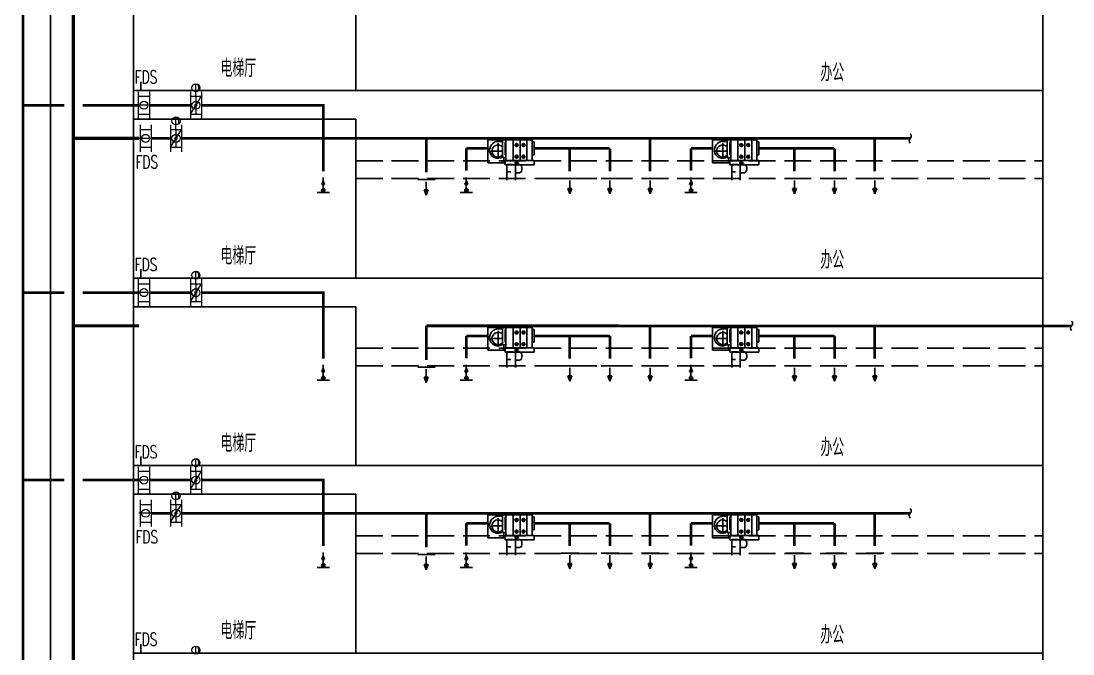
# Model space of a CAD drawing. Extents: x -778003 to -147913, y -2164908 to -814216.
# Drawn here: x -468111 to -444543, y -1140298 to -1126117 of the extents above; entities that cross this region are included whole.
import ezdxf

# ---------------------------------------------------------------- set-up
doc = ezdxf.new("R2010")
doc.units = 0
doc.header["$LTSCALE"] = 1000
doc.header["$MEASUREMENT"] = 0
doc.linetypes.add('虚线B', pattern=[0.8, 0.6, -0.2])
doc.layers.get('0').update_dxf_attribs({"linetype": 'CONTINUOUS'})
for name, color, linetype in [('AC-DIM', 3, 'CONTINUOUS'), ('ACS_COM', 7, 'CONTINUOUS'), ('ACS_风机标注', 2, 'CONTINUOUS'), ('EQUIP', 2, 'CONTINUOUS')]:
    doc.layers.add(name, color=color, linetype=linetype)
doc.layers.add('ACS_FG_FL', color=7, linetype='CONTINUOUS', lineweight=15)
doc.layers.add('ACS_FG_FM', color=7, linetype='CONTINUOUS', lineweight=15)
doc.styles.add('JD', font='ROMANS2.shx', dxfattribs={"width": 0.7, "bigfont": 'HZDF2.shx'})

msp = doc.modelspace()

# ---------------------------------------------------------------- linework, layer by layer
for p, q in [((-467448.6, -1157376.2), (-467448.6, -1115075.7)), ((-465590.9, -1157376.2), (-465590.9, -1115075.7))]:
    msp.add_line(p, q)
at = {"linetype": 'Continuous'}
for p, q in [((-458831.1, -1129670.2), (-459223.9, -1129670.2)), ((-459031.9, -1129716.1), (-459031.9, -1130016.2)), ((-455617.1, -1129641.9), (-456009.8, -1129641.9)), ((-455772.9, -1129867.7), (-455863, -1129867.7)), ((-455817.9, -1129987.8), (-455863, -1129867.7)), ((-455817.9, -1129687.7), (-455817.9, -1129987.8)), ((-455817.9, -1129987.8), (-455772.9, -1129867.7)), ((-455817.9, -1129987.8), (-455772.9, -1129867.7)), ((-454717.1, -1129641.9), (-455109.8, -1129641.9)), ((-454917.9, -1129987.8), (-454963, -1129867.7)), ((-454872.9, -1129867.7), (-454963, -1129867.7)), ((-454917.9, -1129687.7), (-454917.9, -1129987.8)), ((-454917.9, -1129987.8), (-454872.9, -1129867.7)), ((-454917.9, -1129987.8), (-454872.9, -1129867.7)), ((-453817.1, -1129641.9), (-454209.8, -1129641.9)), ((-454017.9, -1129987.8), (-454063, -1129867.7)), ((-453972.9, -1129867.7), (-454063, -1129867.7)), ((-454017.9, -1129687.7), (-454017.9, -1129987.8)), ((-454017.9, -1129987.8), (-453972.9, -1129867.7)), ((-454017.9, -1129987.8), (-453972.9, -1129867.7)), ((-450582.6, -1129641.9), (-450975.3, -1129641.9)), ((-450738.4, -1129867.7), (-450828.5, -1129867.7)), ((-450783.4, -1129987.8), (-450828.5, -1129867.7)), ((-450783.4, -1129687.7), (-450783.4, -1129987.8)), ((-450783.4, -1129987.8), (-450738.4, -1129867.7)), ((-450783.4, -1129987.8), (-450738.4, -1129867.7)), ((-449682.6, -1129641.9), (-450075.3, -1129641.9)), ((-449883.4, -1129987.8), (-449928.5, -1129867.7)), ((-449838.4, -1129867.7), (-449928.5, -1129867.7)), ((-449883.4, -1129687.7), (-449883.4, -1129987.8)), ((-449883.4, -1129987.8), (-449838.4, -1129867.7)), ((-449883.4, -1129987.8), (-449838.4, -1129867.7)), ((-448782.6, -1129641.9), (-449175.3, -1129641.9)), ((-448983.4, -1129987.8), (-449028.5, -1129867.7)), ((-448938.4, -1129867.7), (-449028.5, -1129867.7)), ((-448983.4, -1129687.7), (-448983.4, -1129987.8)), ((-448983.4, -1129987.8), (-448938.4, -1129867.7)), ((-448983.4, -1129987.8), (-448938.4, -1129867.7)), ((-458986.9, -1129896.1), (-459077, -1129896.1)), ((-459031.9, -1130016.2), (-459077, -1129896.1)), ((-459031.9, -1130016.2), (-458986.9, -1129896.1)), ((-459031.9, -1130016.2), (-458986.9, -1129896.1)), ((-458831.1, -1133870.3), (-459223.9, -1133870.3)), ((-455617.1, -1133841.9), (-456009.8, -1133841.9)), ((-454717.1, -1133841.9), (-455109.8, -1133841.9)), ((-453817.1, -1133841.9), (-454209.8, -1133841.9)), ((-450582.6, -1133841.9), (-450975.3, -1133841.9)), ((-449682.6, -1133841.9), (-450075.3, -1133841.9)), ((-448782.6, -1133841.9), (-449175.3, -1133841.9)), ((-458986.9, -1134096.2), (-459077, -1134096.2)), ((-459031.9, -1134216.2), (-459077, -1134096.2)), ((-459031.9, -1133916.1), (-459031.9, -1134216.2)), ((-459031.9, -1134216.2), (-458986.9, -1134096.2)), ((-459031.9, -1134216.2), (-458986.9, -1134096.2)), ((-455772.9, -1134067.8), (-455863, -1134067.8)), ((-455817.9, -1134187.8), (-455863, -1134067.8)), ((-455817.9, -1133887.7), (-455817.9, -1134187.8)), ((-455817.9, -1134187.8), (-455772.9, -1134067.8)), ((-455817.9, -1134187.8), (-455772.9, -1134067.8)), ((-454917.9, -1134187.8), (-454963, -1134067.8)), ((-454872.9, -1134067.8), (-454963, -1134067.8)), ((-454917.9, -1133887.7), (-454917.9, -1134187.8)), ((-454917.9, -1134187.8), (-454872.9, -1134067.8)), ((-454917.9, -1134187.8), (-454872.9, -1134067.8)), ((-454017.9, -1134187.8), (-454063, -1134067.8)), ((-453972.9, -1134067.8), (-454063, -1134067.8)), ((-454017.9, -1133887.7), (-454017.9, -1134187.8)), ((-454017.9, -1134187.8), (-453972.9, -1134067.8)), ((-454017.9, -1134187.8), (-453972.9, -1134067.8)), ((-450738.4, -1134067.8), (-450828.5, -1134067.8)), ((-450783.4, -1134187.8), (-450828.5, -1134067.8)), ((-450783.4, -1133887.7), (-450783.4, -1134187.8)), ((-450783.4, -1134187.8), (-450738.4, -1134067.8)), ((-450783.4, -1134187.8), (-450738.4, -1134067.8)), ((-449883.4, -1134187.8), (-449928.5, -1134067.8)), ((-449838.4, -1134067.8), (-449928.5, -1134067.8)), ((-449883.4, -1133887.7), (-449883.4, -1134187.8)), ((-449883.4, -1134187.8), (-449838.4, -1134067.8)), ((-449883.4, -1134187.8), (-449838.4, -1134067.8)), ((-448983.4, -1134187.8), (-449028.5, -1134067.8)), ((-448938.4, -1134067.8), (-449028.5, -1134067.8)), ((-448983.4, -1133887.7), (-448983.4, -1134187.8)), ((-448983.4, -1134187.8), (-448938.4, -1134067.8)), ((-448983.4, -1134187.8), (-448938.4, -1134067.8)), ((-458831.1, -1138070.4), (-459223.9, -1138070.4)), ((-459031.9, -1138116.2), (-459031.9, -1138416.3)), ((-455617.1, -1138042), (-456009.8, -1138042)), ((-455817.9, -1138087.8), (-455817.9, -1138387.9)), ((-454717.1, -1138042), (-455109.8, -1138042)), ((-454917.9, -1138087.8), (-454917.9, -1138387.9)), ((-453817.1, -1138042), (-454209.8, -1138042)), ((-454017.9, -1138087.8), (-454017.9, -1138387.9)), ((-450582.6, -1138042), (-450975.3, -1138042)), ((-450783.4, -1138087.8), (-450783.4, -1138387.9)), ((-449682.6, -1138042), (-450075.3, -1138042)), ((-449883.4, -1138087.8), (-449883.4, -1138387.9)), ((-448782.6, -1138042), (-449175.3, -1138042)), ((-448983.4, -1138087.8), (-448983.4, -1138387.9)), ((-458986.9, -1138296.2), (-459077, -1138296.2)), ((-459031.9, -1138416.3), (-459077, -1138296.2)), ((-459031.9, -1138416.3), (-458986.9, -1138296.2)), ((-459031.9, -1138416.3), (-458986.9, -1138296.2)), ((-455772.9, -1138267.9), (-455863, -1138267.9)), ((-455817.9, -1138387.9), (-455863, -1138267.9)), ((-455817.9, -1138387.9), (-455772.9, -1138267.9)), ((-455817.9, -1138387.9), (-455772.9, -1138267.9)), ((-454917.9, -1138387.9), (-454963, -1138267.9)), ((-454872.9, -1138267.9), (-454963, -1138267.9)), ((-454917.9, -1138387.9), (-454872.9, -1138267.9)), ((-454917.9, -1138387.9), (-454872.9, -1138267.9)), ((-454017.9, -1138387.9), (-454063, -1138267.9)), ((-453972.9, -1138267.9), (-454063, -1138267.9)), ((-454017.9, -1138387.9), (-453972.9, -1138267.9)), ((-454017.9, -1138387.9), (-453972.9, -1138267.9)), ((-450738.4, -1138267.9), (-450828.5, -1138267.9)), ((-450783.4, -1138387.9), (-450828.5, -1138267.9)), ((-450783.4, -1138387.9), (-450738.4, -1138267.9)), ((-450783.4, -1138387.9), (-450738.4, -1138267.9)), ((-449883.4, -1138387.9), (-449928.5, -1138267.9)), ((-449838.4, -1138267.9), (-449928.5, -1138267.9)), ((-449883.4, -1138387.9), (-449838.4, -1138267.9)), ((-449883.4, -1138387.9), (-449838.4, -1138267.9)), ((-448983.4, -1138387.9), (-449028.5, -1138267.9)), ((-448938.4, -1138267.9), (-449028.5, -1138267.9)), ((-448983.4, -1138387.9), (-448938.4, -1138267.9)), ((-448983.4, -1138387.9), (-448938.4, -1138267.9))]:
    msp.add_line(p, q, dxfattribs=at)
for points in [[(-455772.9, -1129867.7), (-455817.9, -1129987.8), (-455863, -1129867.7)], [(-454872.9, -1129867.7), (-454917.9, -1129987.8), (-454963, -1129867.7)], [(-453972.9, -1129867.7), (-454017.9, -1129987.8), (-454063, -1129867.7)], [(-450738.4, -1129867.7), (-450783.4, -1129987.8), (-450828.5, -1129867.7)], [(-449838.4, -1129867.7), (-449883.4, -1129987.8), (-449928.5, -1129867.7)], [(-448938.4, -1129867.7), (-448983.4, -1129987.8), (-449028.5, -1129867.7)], [(-458986.9, -1129896.1), (-459031.9, -1130016.2), (-459077, -1129896.1)], [(-458986.9, -1134096.2), (-459031.9, -1134216.2), (-459077, -1134096.2)], [(-455772.9, -1134067.8), (-455817.9, -1134187.8), (-455863, -1134067.8)], [(-454872.9, -1134067.8), (-454917.9, -1134187.8), (-454963, -1134067.8)], [(-453972.9, -1134067.8), (-454017.9, -1134187.8), (-454063, -1134067.8)], [(-450738.4, -1134067.8), (-450783.4, -1134187.8), (-450828.5, -1134067.8)], [(-449838.4, -1134067.8), (-449883.4, -1134187.8), (-449928.5, -1134067.8)], [(-448938.4, -1134067.8), (-448983.4, -1134187.8), (-449028.5, -1134067.8)], [(-458986.9, -1138296.2), (-459031.9, -1138416.3), (-459077, -1138296.2)], [(-455772.9, -1138267.9), (-455817.9, -1138387.9), (-455863, -1138267.9)], [(-454872.9, -1138267.9), (-454917.9, -1138387.9), (-454963, -1138267.9)], [(-453972.9, -1138267.9), (-454017.9, -1138387.9), (-454063, -1138267.9)], [(-450738.4, -1138267.9), (-450783.4, -1138387.9), (-450828.5, -1138267.9)], [(-449838.4, -1138267.9), (-449883.4, -1138387.9), (-449928.5, -1138267.9)], [(-448938.4, -1138267.9), (-448983.4, -1138387.9), (-449028.5, -1138267.9)]]:
    msp.add_solid(points, dxfattribs=at)
at = {"layer": 'AC-DIM'}
for p, q in [((-461341.2, -1129948.7), (-461341.2, -1129621.2)), ((-458134.7, -1129948.7), (-458134.7, -1129621.2)), ((-453101.5, -1129948.7), (-453101.5, -1129621.1)), ((-461339.9, -1129695.4), (-461371.5, -1129779.4)), ((-461339.9, -1129695.4), (-461371.5, -1129779.4)), ((-461371.5, -1129779.4), (-461308.4, -1129779.4)), ((-461339.9, -1129695.4), (-461308.4, -1129779.4)), ((-458133.5, -1129695.4), (-458165, -1129779.4)), ((-458133.5, -1129695.4), (-458165, -1129779.4)), ((-458165, -1129779.4), (-458102, -1129779.4)), ((-458133.5, -1129695.4), (-458102, -1129779.4)), ((-453099, -1129695.4), (-453130.5, -1129779.4)), ((-453099, -1129695.4), (-453130.5, -1129779.4)), ((-453130.5, -1129779.4), (-453067.5, -1129779.4)), ((-453099, -1129695.4), (-453067.5, -1129779.4)), ((-461478.7, -1129960.1), (-461203.7, -1129960.1)), ((-458272.2, -1129960.1), (-457997.3, -1129960.1)), ((-453238.9, -1129960.1), (-452964, -1129960.1)), ((-461341.2, -1134148.8), (-461341.2, -1133821.2)), ((-458134.7, -1134148.8), (-458134.7, -1133821.2)), ((-453101.5, -1134148.7), (-453101.5, -1133821.2)), ((-461339.9, -1133895.4), (-461371.5, -1133979.4)), ((-461339.9, -1133895.4), (-461371.5, -1133979.4)), ((-461371.5, -1133979.4), (-461308.4, -1133979.4)), ((-461339.9, -1133895.4), (-461308.4, -1133979.4)), ((-458133.5, -1133895.4), (-458165, -1133979.4)), ((-458133.5, -1133895.4), (-458165, -1133979.4)), ((-458165, -1133979.4), (-458102, -1133979.4)), ((-458133.5, -1133895.4), (-458102, -1133979.4)), ((-453099, -1133895.4), (-453130.5, -1133979.4)), ((-453099, -1133895.4), (-453130.5, -1133979.4)), ((-453130.5, -1133979.4), (-453067.5, -1133979.4)), ((-453099, -1133895.4), (-453067.5, -1133979.4)), ((-461478.7, -1134160.1), (-461203.7, -1134160.1)), ((-458272.2, -1134160.1), (-457997.3, -1134160.1)), ((-453238.9, -1134160.1), (-452964, -1134160.1)), ((-461339.9, -1138095.5), (-461371.5, -1138179.5)), ((-461339.9, -1138095.5), (-461371.5, -1138179.5)), ((-461341.2, -1138348.8), (-461341.2, -1138021.3)), ((-461339.9, -1138095.5), (-461308.4, -1138179.5)), ((-458133.5, -1138095.5), (-458165, -1138179.5)), ((-458133.5, -1138095.5), (-458165, -1138179.5)), ((-458134.7, -1138348.8), (-458134.7, -1138021.3)), ((-458133.5, -1138095.5), (-458102, -1138179.5)), ((-453099, -1138095.5), (-453130.5, -1138179.5)), ((-453099, -1138095.5), (-453130.5, -1138179.5)), ((-453101.5, -1138348.8), (-453101.5, -1138021.3)), ((-453099, -1138095.5), (-453067.5, -1138179.5)), ((-461371.5, -1138179.5), (-461308.4, -1138179.5)), ((-458165, -1138179.5), (-458102, -1138179.5)), ((-453130.5, -1138179.5), (-453067.5, -1138179.5)), ((-461478.7, -1138360.2), (-461203.7, -1138360.2)), ((-458272.2, -1138360.2), (-457997.3, -1138360.2)), ((-453238.9, -1138360.2), (-452964, -1138360.2))]:
    msp.add_line(p, q, dxfattribs=at)
for centre, start, end in [((-461340.9, -1129911.6), 88.0773, 271.9227), ((-461339.6, -1129911.6), 268.0773, 91.9227), ((-458134.4, -1129911.6), 88.0773, 271.9227), ((-458133.2, -1129911.6), 268.0773, 91.9227), ((-453099.9, -1129911.6), 88.0773, 271.9227), ((-453099.9, -1129911.6), 268.0773, 91.9227), ((-461340.9, -1134111.6), 88.0773, 271.9227), ((-461339.6, -1134111.7), 268.0773, 91.9227), ((-458134.4, -1134111.6), 88.0773, 271.9227), ((-458133.2, -1134111.7), 268.0773, 91.9227), ((-453099.9, -1134111.6), 88.0773, 271.9227), ((-453099.9, -1134111.6), 268.0773, 91.9227), ((-461340.9, -1138311.7), 88.0773, 271.9227), ((-461339.6, -1138311.7), 268.0773, 91.9227), ((-458134.4, -1138311.7), 88.0773, 271.9227), ((-458133.2, -1138311.7), 268.0773, 91.9227), ((-453099.9, -1138311.7), 88.0773, 271.9227), ((-453099.9, -1138311.7), 268.0773, 91.9227)]:
    msp.add_arc(centre, 37.1, start, end, dxfattribs=at)
for points in [[(-461371.5, -1129779.4), (-461339.9, -1129695.4), (-461308.4, -1129779.4)], [(-458165, -1129779.4), (-458133.5, -1129695.4), (-458102, -1129779.4)], [(-453130.5, -1129779.4), (-453099, -1129695.4), (-453067.5, -1129779.4)], [(-461371.5, -1133979.4), (-461339.9, -1133895.4), (-461308.4, -1133979.4)], [(-458165, -1133979.4), (-458133.5, -1133895.4), (-458102, -1133979.4)], [(-453130.5, -1133979.4), (-453099, -1133895.4), (-453067.5, -1133979.4)], [(-461371.5, -1138179.5), (-461339.9, -1138095.5), (-461308.4, -1138179.5)], [(-458165, -1138179.5), (-458133.5, -1138095.5), (-458102, -1138179.5)], [(-453130.5, -1138179.5), (-453099, -1138095.5), (-453067.5, -1138179.5)]]:
    msp.add_solid(points, dxfattribs=at)
at = {"layer": 'ACS_COM'}
for p, q in [((-445218.5, -1115075.7), (-445218.5, -1157376.2)), ((-460608.1, -1124117.3), (-460608.1, -1127675.8)), ((-465423.6, -1127475.8), (-465423.6, -1127675.8)), ((-465590.9, -1127675.9), (-445218.5, -1127675.9)), ((-460608.1, -1128317.4), (-465590.9, -1128317.4)), ((-460608.1, -1128317.4), (-460608.1, -1131875.9)), ((-457655.4, -1129291.9), (-457655.4, -1128779.4)), ((-457321.3, -1128779.4), (-457655.4, -1128779.4)), ((-457422.3, -1128854.2), (-457422.3, -1129192.4)), ((-457321.3, -1128779.4), (-456658.4, -1128779.4)), ((-457321.3, -1128779.4), (-457321.3, -1129172.9)), ((-457265, -1128826.4), (-457265, -1129114.4)), ((-457265, -1128826.4), (-457245.6, -1128826.4)), ((-457245.6, -1128779.4), (-457245.6, -1129241.2)), ((-457085.9, -1129241.2), (-457085.9, -1128779.4)), ((-456930.7, -1129241.2), (-456930.7, -1128779.4)), ((-456775.6, -1129241.2), (-456775.6, -1128779.4)), ((-456658.4, -1128779.4), (-456658.4, -1129241.2)), ((-456614.5, -1128826.4), (-456658.4, -1128826.4)), ((-456614.5, -1128826.4), (-456614.5, -1129114.4)), ((-452620.9, -1129291.9), (-452620.9, -1128779.4)), ((-452286.8, -1128779.4), (-452620.9, -1128779.4)), ((-452387.8, -1128854.2), (-452387.8, -1129192.4)), ((-452286.8, -1128779.4), (-451623.9, -1128779.4)), ((-452286.8, -1128779.4), (-452286.8, -1129172.9)), ((-452230.5, -1128826.4), (-452230.5, -1129114.4)), ((-452230.5, -1128826.4), (-452211, -1128826.4)), ((-452211, -1128779.4), (-452211, -1129241.2)), ((-452051.4, -1129241.2), (-452051.4, -1128779.4)), ((-451896.2, -1129241.2), (-451896.2, -1128779.4)), ((-451741.1, -1129241.2), (-451741.1, -1128779.4)), ((-451623.9, -1128779.4), (-451623.9, -1129241.2)), ((-451580, -1128826.4), (-451623.9, -1128826.4)), ((-451580, -1128826.4), (-451580, -1129114.4)), ((-457586.8, -1129029.5), (-457321.3, -1129029.5)), ((-457265, -1129114.4), (-457245.6, -1129114.4)), ((-456614.5, -1129114.4), (-456658.4, -1129114.4)), ((-452552.3, -1129029.5), (-452286.8, -1129029.5)), ((-452230.5, -1129114.4), (-452211, -1129114.4)), ((-451580, -1129114.4), (-451623.9, -1129114.4)), ((-457293, -1129291.9), (-457655.4, -1129291.9)), ((-457321.3, -1129172.9), (-457245.6, -1129172.9)), ((-457293, -1129172.9), (-457293, -1129291.9)), ((-457293, -1129291.9), (-457265, -1129291.9)), ((-456614.5, -1129241.2), (-457265, -1129241.2)), ((-457265, -1129241.2), (-457265, -1129338.6)), ((-457265, -1129338.6), (-456614.5, -1129338.6)), ((-456614.5, -1129241.2), (-456614.5, -1129338.6)), ((-452258.5, -1129291.9), (-452620.9, -1129291.9)), ((-452286.8, -1129172.9), (-452211, -1129172.9)), ((-452258.5, -1129172.9), (-452258.5, -1129291.9)), ((-452258.5, -1129291.9), (-452230.5, -1129291.9)), ((-451580, -1129241.2), (-452230.5, -1129241.2)), ((-452230.5, -1129241.2), (-452230.5, -1129338.6)), ((-452230.5, -1129338.6), (-451580, -1129338.6)), ((-451580, -1129241.2), (-451580, -1129338.6)), ((-465423.6, -1131675.9), (-465423.6, -1131875.9)), ((-465590.9, -1131876), (-445218.5, -1131876)), ((-460608.1, -1132517.4), (-465590.9, -1132517.4)), ((-460608.1, -1132517.4), (-460608.1, -1136076)), ((-457655.4, -1133491.9), (-457655.4, -1132979.5)), ((-457321.3, -1132979.5), (-457655.4, -1132979.5)), ((-457422.3, -1133054.3), (-457422.3, -1133392.5)), ((-457321.3, -1132979.5), (-456658.4, -1132979.5)), ((-457321.3, -1132979.5), (-457321.3, -1133373)), ((-457265, -1133026.4), (-457265, -1133314.4)), ((-457265, -1133026.4), (-457245.6, -1133026.4)), ((-457245.6, -1132979.5), (-457245.6, -1133441.2)), ((-457085.9, -1133441.2), (-457085.9, -1132979.5)), ((-456930.7, -1133441.2), (-456930.7, -1132979.5)), ((-456775.6, -1133441.2), (-456775.6, -1132979.5)), ((-456658.4, -1132979.5), (-456658.4, -1133441.2)), ((-456614.5, -1133026.4), (-456658.4, -1133026.4)), ((-456614.5, -1133026.4), (-456614.5, -1133314.4)), ((-452620.9, -1133491.9), (-452620.9, -1132979.5)), ((-452286.8, -1132979.5), (-452620.9, -1132979.5)), ((-452387.8, -1133054.3), (-452387.8, -1133392.5)), ((-452286.8, -1132979.5), (-451623.9, -1132979.5)), ((-452286.8, -1132979.5), (-452286.8, -1133373)), ((-452230.5, -1133026.4), (-452230.5, -1133314.4)), ((-452230.5, -1133026.4), (-452211, -1133026.4)), ((-452211, -1132979.5), (-452211, -1133441.2)), ((-452051.4, -1133441.2), (-452051.4, -1132979.5)), ((-451896.2, -1133441.2), (-451896.2, -1132979.5)), ((-451741.1, -1133441.2), (-451741.1, -1132979.5)), ((-451623.9, -1132979.5), (-451623.9, -1133441.2)), ((-451580, -1133026.4), (-451623.9, -1133026.4)), ((-451580, -1133026.4), (-451580, -1133314.4)), ((-457586.8, -1133229.5), (-457321.3, -1133229.5)), ((-457321.3, -1133373), (-457245.6, -1133373)), ((-457293, -1133373), (-457293, -1133491.9)), ((-457265, -1133314.4), (-457245.6, -1133314.4)), ((-456614.5, -1133314.4), (-456658.4, -1133314.4)), ((-452552.3, -1133229.5), (-452286.8, -1133229.5)), ((-452286.8, -1133373), (-452211, -1133373)), ((-452258.5, -1133373), (-452258.5, -1133491.9)), ((-452230.5, -1133314.4), (-452211, -1133314.4)), ((-451580, -1133314.4), (-451623.9, -1133314.4)), ((-457293, -1133491.9), (-457655.4, -1133491.9)), ((-457293, -1133491.9), (-457265, -1133491.9)), ((-456614.5, -1133441.2), (-457265, -1133441.2)), ((-457265, -1133441.2), (-457265, -1133538.7)), ((-457265, -1133538.7), (-456614.5, -1133538.7)), ((-456614.5, -1133441.2), (-456614.5, -1133538.7)), ((-452258.5, -1133491.9), (-452620.9, -1133491.9)), ((-452258.5, -1133491.9), (-452230.5, -1133491.9)), ((-451580, -1133441.2), (-452230.5, -1133441.2)), ((-452230.5, -1133441.2), (-452230.5, -1133538.7)), ((-452230.5, -1133538.7), (-451580, -1133538.7)), ((-451580, -1133441.2), (-451580, -1133538.7)), ((-465423.6, -1135876), (-465423.6, -1136076)), ((-465590.9, -1136076), (-445218.5, -1136076)), ((-460608.1, -1136717.5), (-465590.9, -1136717.5)), ((-460608.1, -1136717.5), (-465590.9, -1136717.5)), ((-460608.1, -1136717.5), (-460608.1, -1140276)), ((-457655.4, -1137692), (-457655.4, -1137179.5)), ((-457321.3, -1137179.5), (-457655.4, -1137179.5)), ((-457422.3, -1137254.3), (-457422.3, -1137592.5)), ((-457321.3, -1137179.5), (-456658.4, -1137179.5)), ((-457321.3, -1137179.5), (-457321.3, -1137573)), ((-457265, -1137226.5), (-457265, -1137514.5)), ((-457265, -1137226.5), (-457245.6, -1137226.5)), ((-457245.6, -1137179.5), (-457245.6, -1137641.3)), ((-457085.9, -1137641.3), (-457085.9, -1137179.5)), ((-456930.7, -1137641.3), (-456930.7, -1137179.5)), ((-456775.6, -1137641.3), (-456775.6, -1137179.5)), ((-456658.4, -1137179.5), (-456658.4, -1137641.3)), ((-456614.5, -1137226.5), (-456658.4, -1137226.5)), ((-456614.5, -1137226.5), (-456614.5, -1137514.5)), ((-452620.9, -1137692), (-452620.9, -1137179.5)), ((-452286.8, -1137179.5), (-452620.9, -1137179.5)), ((-452387.8, -1137254.3), (-452387.8, -1137592.5)), ((-452286.8, -1137179.5), (-451623.9, -1137179.5)), ((-452286.8, -1137179.5), (-452286.8, -1137573)), ((-452230.5, -1137226.5), (-452230.5, -1137514.5)), ((-452230.5, -1137226.5), (-452211, -1137226.5)), ((-452211, -1137179.5), (-452211, -1137641.3)), ((-452051.4, -1137641.3), (-452051.4, -1137179.5)), ((-451896.2, -1137641.3), (-451896.2, -1137179.5)), ((-451741.1, -1137641.3), (-451741.1, -1137179.5)), ((-451623.9, -1137179.5), (-451623.9, -1137641.3)), ((-451580, -1137226.5), (-451623.9, -1137226.5)), ((-451580, -1137226.5), (-451580, -1137514.5)), ((-457586.8, -1137429.6), (-457321.3, -1137429.6)), ((-457321.3, -1137573), (-457245.6, -1137573)), ((-457293, -1137573), (-457293, -1137692)), ((-457265, -1137514.5), (-457245.6, -1137514.5)), ((-456614.5, -1137641.3), (-457265, -1137641.3)), ((-457265, -1137641.3), (-457265, -1137738.7)), ((-456614.5, -1137514.5), (-456658.4, -1137514.5)), ((-456614.5, -1137641.3), (-456614.5, -1137738.7)), ((-452552.3, -1137429.6), (-452286.8, -1137429.6)), ((-452286.8, -1137573), (-452211, -1137573)), ((-452258.5, -1137573), (-452258.5, -1137692)), ((-452230.5, -1137514.5), (-452211, -1137514.5)), ((-451580, -1137641.3), (-452230.5, -1137641.3)), ((-452230.5, -1137641.3), (-452230.5, -1137738.7)), ((-451580, -1137514.5), (-451623.9, -1137514.5)), ((-451580, -1137641.3), (-451580, -1137738.7)), ((-457293, -1137692), (-457655.4, -1137692)), ((-457293, -1137692), (-457265, -1137692)), ((-457265, -1137738.7), (-456614.5, -1137738.7)), ((-452258.5, -1137692), (-452620.9, -1137692)), ((-452258.5, -1137692), (-452230.5, -1137692)), ((-452230.5, -1137738.7), (-451580, -1137738.7)), ((-465423.6, -1140076), (-465423.6, -1140276)), ((-465590.9, -1140276.1), (-445218.5, -1140276.1))]:
    msp.add_line(p, q, dxfattribs=at)
at = {"layer": 'ACS_COM', "color": 1}
for p, q in [((-457052.4, -1128895.9), (-456962.1, -1128895.9)), ((-457008.3, -1128937.8), (-457008.3, -1128853.1)), ((-456897.3, -1128895.9), (-456807, -1128895.9)), ((-456853.2, -1128937.8), (-456853.2, -1128853.1)), ((-452017.9, -1128895.9), (-451927.6, -1128895.9)), ((-451973.8, -1128937.8), (-451973.8, -1128853.1)), ((-451862.7, -1128895.9), (-451772.5, -1128895.9)), ((-451818.7, -1128937.8), (-451818.7, -1128853.1)), ((-457052.4, -1129155.7), (-456962.1, -1129155.7)), ((-457008.3, -1129197.6), (-457008.3, -1129112.9)), ((-456897.3, -1129155.7), (-456807, -1129155.7)), ((-456853.2, -1129197.6), (-456853.2, -1129112.9)), ((-452017.9, -1129155.7), (-451927.6, -1129155.7)), ((-451973.8, -1129197.6), (-451973.8, -1129112.9)), ((-451862.7, -1129155.7), (-451772.5, -1129155.7)), ((-451818.7, -1129197.6), (-451818.7, -1129112.9)), ((-457052.4, -1129290), (-456962.1, -1129290)), ((-457008.3, -1129331.8), (-457008.3, -1129247.2)), ((-452017.9, -1129290), (-451927.6, -1129290)), ((-451973.8, -1129331.8), (-451973.8, -1129247.2)), ((-457052.4, -1133096), (-456962.1, -1133096)), ((-457008.3, -1133137.8), (-457008.3, -1133053.2)), ((-456897.3, -1133096), (-456807, -1133096)), ((-456853.2, -1133137.8), (-456853.2, -1133053.2)), ((-452017.9, -1133096), (-451927.6, -1133096)), ((-451973.8, -1133137.8), (-451973.8, -1133053.2)), ((-451862.7, -1133096), (-451772.5, -1133096)), ((-451818.7, -1133137.8), (-451818.7, -1133053.2)), ((-457052.4, -1133355.8), (-456962.1, -1133355.8)), ((-457008.3, -1133397.6), (-457008.3, -1133313)), ((-456897.3, -1133355.8), (-456807, -1133355.8)), ((-456853.2, -1133397.6), (-456853.2, -1133313)), ((-452017.9, -1133355.8), (-451927.6, -1133355.8)), ((-451973.8, -1133397.6), (-451973.8, -1133313)), ((-451862.7, -1133355.8), (-451772.5, -1133355.8)), ((-451818.7, -1133397.6), (-451818.7, -1133313)), ((-457052.4, -1133490), (-456962.1, -1133490)), ((-457008.3, -1133531.9), (-457008.3, -1133447.2)), ((-452017.9, -1133490), (-451927.6, -1133490)), ((-451973.8, -1133531.9), (-451973.8, -1133447.2)), ((-457052.4, -1137296.1), (-456962.1, -1137296.1)), ((-457008.3, -1137337.9), (-457008.3, -1137253.2)), ((-456897.3, -1137296.1), (-456807, -1137296.1)), ((-456853.2, -1137337.9), (-456853.2, -1137253.2)), ((-452017.9, -1137296.1), (-451927.6, -1137296.1)), ((-451973.8, -1137337.9), (-451973.8, -1137253.2)), ((-451862.7, -1137296.1), (-451772.5, -1137296.1)), ((-451818.7, -1137337.9), (-451818.7, -1137253.2)), ((-457052.4, -1137555.8), (-456962.1, -1137555.8)), ((-457008.3, -1137597.7), (-457008.3, -1137513)), ((-457008.3, -1137731.9), (-457008.3, -1137647.3)), ((-456897.3, -1137555.8), (-456807, -1137555.8)), ((-456853.2, -1137597.7), (-456853.2, -1137513)), ((-452017.9, -1137555.8), (-451927.6, -1137555.8)), ((-451973.8, -1137597.7), (-451973.8, -1137513)), ((-451973.8, -1137731.9), (-451973.8, -1137647.3)), ((-451862.7, -1137555.8), (-451772.5, -1137555.8)), ((-451818.7, -1137597.7), (-451818.7, -1137513)), ((-457052.4, -1137690.1), (-456962.1, -1137690.1)), ((-452017.9, -1137690.1), (-451927.6, -1137690.1))]:
    msp.add_line(p, q, dxfattribs=at)
at = {"layer": 'ACS_COM', "linetype": '虚线B'}
for p, q in [((-460608.1, -1129249.5), (-445218.5, -1129249.5)), ((-460608.1, -1129643.6), (-445218.5, -1129643.6)), ((-460608.1, -1133449.6), (-445218.5, -1133449.6)), ((-460608.1, -1133843.6), (-445218.5, -1133843.6)), ((-460608.1, -1137649.6), (-445218.5, -1137649.6)), ((-460608.1, -1138043.7), (-445218.5, -1138043.7))]:
    msp.add_line(p, q, dxfattribs=at)
at = {"layer": 'ACS_COM', "color": 5, "const_width": 60}
for points in [[(-465483.3, -1115402), (-468067.8, -1115401.9), (-468067.8, -1153202.4), (-467144.3, -1153202.4)], [(-468067.8, -1128002.1), (-467144.3, -1128002.1)], [(-466732.3, -1128002.1), (-465483.3, -1128002.1)], [(-465233.3, -1128002.1), (-464317.7, -1128002.1)], [(-464067.7, -1128002.1), (-461339.9, -1128002.1), (-461339.9, -1129481.6)], [(-468067.8, -1132202.2), (-467144.3, -1132202.1)], [(-466732.3, -1132202.1), (-465483.3, -1132202.1)], [(-465233.3, -1132202.1), (-464317.7, -1132202.1)], [(-464067.7, -1132202.1), (-461339.9, -1132202.1), (-461339.9, -1133681.6)], [(-468067.8, -1136402.3), (-467144.3, -1136402.2)], [(-466732.3, -1136402.2), (-465483.3, -1136402.2)], [(-465233.3, -1136402.2), (-464317.7, -1136402.2)], [(-464067.7, -1136402.2), (-461339.9, -1136402.2), (-461339.9, -1137881.7)]]:
    msp.add_lwpolyline(points, dxfattribs=at)
at = {"layer": 'ACS_COM', "color": 2}
msp.add_lwpolyline([(-469048.1, -1115790.7, 69, 69, 0), (-466938.9, -1115790.7, 68.6, 68.6, 0), (-466938.8, -1153945.3, 68.6, 68.6, 0), (-465470.1, -1153945.3, 68.6, 68.6, 0)], format="xyseb", dxfattribs=at)
for points, const_width in [([(-466938.9, -1128745), (-465470.2, -1128745.1)], 68.6), ([(-465195.2, -1128745.1), (-464764.4, -1128745.1)], 60), ([(-464514.4, -1128745), (-448186.6, -1128746.4)], 60), ([(-459031.9, -1128745.2), (-459031.9, -1129509.9)], 60), ([(-454017.9, -1128745.5), (-454017.9, -1129481.6)], 60), ([(-448983.4, -1128745.8), (-448983.4, -1129481.6)], 60), ([(-458133.5, -1128970.4), (-457665.4, -1128970.4)], 60), ([(-458133.5, -1128970.4), (-458133.5, -1129471.6)], 60), ([(-456614.5, -1128970.4), (-454927.9, -1128970.4)], 60), ([(-455817.9, -1128980.4), (-455817.9, -1129481.6)], 60), ([(-454917.9, -1128980.4), (-454917.9, -1129481.6)], 60), ([(-453099, -1128970.4), (-452630.9, -1128970.4)], 60), ([(-453099, -1128970.4), (-453099, -1129471.6)], 60), ([(-451580, -1128970.4), (-449893.4, -1128970.4)], 60), ([(-450783.4, -1128980.4), (-450783.4, -1129481.6)], 60), ([(-449883.4, -1128980.4), (-449883.4, -1129481.6)], 60), ([(-466938.9, -1132945.1), (-465470.2, -1132945.1)], 68.6), ([(-459031.9, -1132945.2), (-459031.9, -1133710)], 60), ([(-459031.9, -1132945.6), (-444572.7, -1132946.4)], 60), ([(-454017.9, -1132945.5), (-454017.9, -1133681.6)], 60), ([(-448983.4, -1132945.8), (-448983.4, -1133681.6)], 60), ([(-458133.5, -1133170.4), (-457665.4, -1133170.4)], 60), ([(-458133.5, -1133170.4), (-458133.5, -1133671.6)], 60), ([(-456614.5, -1133170.4), (-454927.9, -1133170.4)], 60), ([(-455817.9, -1133180.4), (-455817.9, -1133681.6)], 60), ([(-454917.9, -1133180.4), (-454917.9, -1133681.6)], 60), ([(-453099, -1133170.4), (-452630.9, -1133170.4)], 60), ([(-453099, -1133170.4), (-453099, -1133671.6)], 60), ([(-451580, -1133170.4), (-449893.4, -1133170.4)], 60), ([(-450783.4, -1133180.4), (-450783.4, -1133681.6)], 60), ([(-449883.4, -1133180.4), (-449883.4, -1133681.6)], 60), ([(-465195.2, -1137145.2), (-464764.4, -1137145.2)], 60), ([(-464514.4, -1137145.2), (-448186.6, -1137146.5)], 60), ([(-459031.9, -1137145.3), (-459031.9, -1137910)], 60), ([(-454017.9, -1137145.6), (-454017.9, -1137881.7)], 60), ([(-448983.4, -1137145.9), (-448983.4, -1137881.7)], 60), ([(-458133.5, -1137370.5), (-457665.4, -1137370.5)], 60), ([(-458133.5, -1137370.5), (-458133.5, -1137871.7)], 60), ([(-456614.5, -1137370.5), (-454927.9, -1137370.5)], 60), ([(-455817.9, -1137380.5), (-455817.9, -1137881.7)], 60), ([(-454917.9, -1137380.5), (-454917.9, -1137881.7)], 60), ([(-453099, -1137370.5), (-452630.9, -1137370.5)], 60), ([(-453099, -1137370.5), (-453099, -1137871.7)], 60), ([(-451580, -1137370.5), (-449893.4, -1137370.5)], 60), ([(-450783.4, -1137380.5), (-450783.4, -1137881.7)], 60), ([(-449883.4, -1137380.5), (-449883.4, -1137881.7)], 60)]:
    msp.add_lwpolyline(points, dxfattribs=dict(at, const_width=const_width))
at = {"layer": 'ACS_COM'}
for points in [[(-457321.3, -1129157.3, -0.575851), (-457611.7, -1129029.5, -0.4414271), (-457422.3, -1128813.8, -0.0036915), (-457321.3, -1128812.6, -0.0036915)], [(-452286.8, -1129157.3, -0.575851), (-452577.2, -1129029.5, -0.4414271), (-452387.8, -1128813.8, -0.0036915), (-452286.8, -1128812.6, -0.0036915)], [(-457321.3, -1133357.4, -0.575851), (-457611.7, -1133229.5, -0.4414271), (-457422.3, -1133013.8, -0.0036915), (-457321.3, -1133012.6, -0.0036915)], [(-452286.8, -1133357.4, -0.575851), (-452577.2, -1133229.5, -0.4414271), (-452387.8, -1133013.8, -0.0036915), (-452286.8, -1133012.6, -0.0036915)], [(-457321.3, -1137557.4, -0.575851), (-457611.7, -1137429.6, -0.4414271), (-457422.3, -1137213.9, -0.0036915), (-457321.3, -1137212.7, -0.0036915)], [(-452286.8, -1137557.4, -0.575851), (-452577.2, -1137429.6, -0.4414271), (-452387.8, -1137213.9, -0.0036915), (-452286.8, -1137212.7, -0.0036915)]]:
    msp.add_lwpolyline(points, format="xyb", dxfattribs=at)
at = {"layer": 'ACS_COM', "color": 1}
for centre in [(-457008.3, -1128895.9), (-456853.2, -1128895.9), (-451973.8, -1128895.9), (-451818.7, -1128895.9), (-457008.3, -1129155.7), (-456853.2, -1129155.7), (-451973.8, -1129155.7), (-451818.7, -1129155.7), (-457008.3, -1129290), (-451973.8, -1129290), (-457008.3, -1133096), (-456853.2, -1133096), (-451973.8, -1133096), (-451818.7, -1133096), (-457008.3, -1133355.8), (-456853.2, -1133355.8), (-451973.8, -1133355.8), (-451818.7, -1133355.8), (-457008.3, -1133490), (-451973.8, -1133490), (-457008.3, -1137296.1), (-456853.2, -1137296.1), (-451973.8, -1137296.1), (-451818.7, -1137296.1), (-457008.3, -1137555.8), (-456853.2, -1137555.8), (-451973.8, -1137555.8), (-451818.7, -1137555.8), (-457008.3, -1137690.1), (-451973.8, -1137690.1)]:
    msp.add_circle(centre, 32.4, dxfattribs=at)
at = {"layer": 'ACS_COM'}
for centre in [(-457422.3, -1129029.5), (-452387.8, -1129029.5), (-457422.3, -1133229.5), (-452387.8, -1133229.5), (-457422.3, -1137429.6), (-452387.8, -1137429.6)]:
    msp.add_arc(centre, 136.5, 42.28046, 317.71954, dxfattribs=at)
at = {"layer": 'ACS_COM', "color": 2}
for centre in [(-455827.9, -1128980.4), (-454927.9, -1128980.4), (-454927.9, -1128980.4), (-454027.9, -1128980.4), (-454027.9, -1128980.4), (-450793.4, -1128980.4), (-449893.4, -1128980.4), (-449893.4, -1128980.4), (-448993.4, -1128980.4), (-448993.4, -1128980.4), (-455827.9, -1133180.4), (-454927.9, -1133180.4), (-454927.9, -1133180.4), (-454027.9, -1133180.4), (-454027.9, -1133180.4), (-450793.4, -1133180.4), (-449893.4, -1133180.4), (-449893.4, -1133180.4), (-448993.4, -1133180.4), (-448993.4, -1133180.4), (-455827.9, -1137380.5), (-454927.9, -1137380.5), (-454927.9, -1137380.5), (-454027.9, -1137380.5), (-454027.9, -1137380.5), (-450793.4, -1137380.5), (-449893.4, -1137380.5), (-449893.4, -1137380.5), (-448993.4, -1137380.5), (-448993.4, -1137380.5)]:
    msp.add_arc(centre, 10, 0, 90, dxfattribs=at)
at = {"layer": 'ACS_FG_FL'}
for p, q in [((-465483.3, -1127702.1), (-465483.3, -1128302.1)), ((-465233.3, -1127702.1), (-465233.3, -1128302.1)), ((-464317.7, -1127702.1), (-464317.7, -1128302.1)), ((-464067.7, -1127702.1), (-464067.7, -1128302.1)), ((-465483.3, -1127802.1), (-465233.3, -1127802.1)), ((-464317.7, -1127802.1), (-464067.7, -1127802.1)), ((-465483.3, -1128202.1), (-465233.3, -1128202.1)), ((-464317.7, -1128202.1), (-464067.7, -1128202.1)), ((-465445.2, -1128445.1), (-465445.2, -1129045.1)), ((-465195.2, -1128445.1), (-465195.2, -1129045.1)), ((-464764.4, -1128445.1), (-464764.4, -1129045.1)), ((-464514.4, -1128445.1), (-464514.4, -1129045.1)), ((-465445.2, -1128545.1), (-465195.2, -1128545.1)), ((-464764.4, -1128545.1), (-464514.4, -1128545.1)), ((-465445.2, -1128945.1), (-465195.2, -1128945.1)), ((-464764.4, -1128945.1), (-464514.4, -1128945.1)), ((-465483.3, -1131902.1), (-465483.3, -1132502.1)), ((-465233.3, -1131902.1), (-465233.3, -1132502.1)), ((-464317.7, -1131902.1), (-464317.7, -1132502.1)), ((-464067.7, -1131902.1), (-464067.7, -1132502.1)), ((-465483.3, -1132002.1), (-465233.3, -1132002.1)), ((-464317.7, -1132002.1), (-464067.7, -1132002.1)), ((-465483.3, -1132402.1), (-465233.3, -1132402.1)), ((-464317.7, -1132402.1), (-464067.7, -1132402.1)), ((-465483.3, -1136102.2), (-465483.3, -1136702.2)), ((-465483.3, -1136202.2), (-465233.3, -1136202.2)), ((-465233.3, -1136102.2), (-465233.3, -1136702.2)), ((-464317.7, -1136102.2), (-464317.7, -1136702.2)), ((-464317.7, -1136202.2), (-464067.7, -1136202.2)), ((-464067.7, -1136102.2), (-464067.7, -1136702.2)), ((-465483.3, -1136602.2), (-465233.3, -1136602.2)), ((-464317.7, -1136602.2), (-464067.7, -1136602.2)), ((-465445.2, -1136845.2), (-465445.2, -1137445.2)), ((-465195.2, -1136845.2), (-465195.2, -1137445.2)), ((-464764.4, -1136845.2), (-464764.4, -1137445.2)), ((-464514.4, -1136845.2), (-464514.4, -1137445.2)), ((-465445.2, -1136945.2), (-465195.2, -1136945.2)), ((-464764.4, -1136945.2), (-464514.4, -1136945.2)), ((-465445.2, -1137345.2), (-465195.2, -1137345.2)), ((-464764.4, -1137345.2), (-464514.4, -1137345.2))]:
    msp.add_line(p, q, dxfattribs=at)
at = {"layer": 'ACS_FG_FM'}
for p, q in [((-464192.7, -1127802.1), (-464192.7, -1127702.1)), ((-464317.7, -1128202.1), (-464067.7, -1127802.1)), ((-464192.7, -1127802.1), (-464192.7, -1128202.1)), ((-465263.1, -1128002.1), (-465453.6, -1128002.1)), ((-464639.4, -1128545.1), (-464639.4, -1128445.1)), ((-464764.4, -1128945.1), (-464514.4, -1128545.1)), ((-464639.4, -1128545.1), (-464639.4, -1128945.1)), ((-465170.2, -1128745.1), (-465470.2, -1128745.1)), ((-464192.7, -1132002.1), (-464192.7, -1131902.1)), ((-465263.1, -1132202.1), (-465453.6, -1132202.1)), ((-464317.7, -1132402.1), (-464067.7, -1132002.1)), ((-464192.7, -1132002.1), (-464192.7, -1132402.1)), ((-464317.7, -1136602.2), (-464067.7, -1136202.2)), ((-464192.7, -1136202.2), (-464192.7, -1136102.2)), ((-464192.7, -1136202.2), (-464192.7, -1136602.2)), ((-465263.1, -1136402.2), (-465453.6, -1136402.2)), ((-464639.4, -1136945.2), (-464639.4, -1136845.2)), ((-465170.2, -1137145.2), (-465470.2, -1137145.2)), ((-464764.4, -1137345.2), (-464514.4, -1136945.2)), ((-464639.4, -1136945.2), (-464639.4, -1137345.2))]:
    msp.add_line(p, q, dxfattribs=at)
for centre, radius in [((-464192.7, -1127612.1), 90), ((-465358.3, -1128002.1), 90), ((-464192.7, -1128002.1), 90), ((-464192.7, -1128002.1), 22.5), ((-464639.4, -1128355.1), 90), ((-465320.2, -1128745.1), 90), ((-464639.4, -1128745.1), 90), ((-464639.4, -1128745.1), 22.5), ((-464192.7, -1131812.1), 90), ((-465358.3, -1132202.1), 90), ((-464192.7, -1132202.1), 90), ((-464192.7, -1132202.1), 22.5), ((-464192.7, -1136012.2), 90), ((-465358.3, -1136402.2), 90), ((-464192.7, -1136402.2), 90), ((-464192.7, -1136402.2), 22.5), ((-464639.4, -1136755.2), 90), ((-465320.2, -1137145.2), 90), ((-464639.4, -1137145.2), 90), ((-464639.4, -1137145.2), 22.5), ((-464192.7, -1140212.3), 90)]:
    msp.add_circle(centre, radius, dxfattribs=at)
at = {"layer": 'EQUIP'}
for points in [[(-448186.6, -1128641.4, -0.4250538), (-448186.6, -1128746.4, 0.4250538), (-448186.6, -1128851.3)], [(-444572.7, -1132841.5, -0.4250538), (-444572.7, -1132946.4, 0.4250538), (-444572.7, -1133051.4)], [(-448186.6, -1137041.6, -0.4250538), (-448186.6, -1137146.5, 0.4250538), (-448186.6, -1137251.4)]]:
    msp.add_lwpolyline(points, format="xyb", dxfattribs=at)

# ---------------------------------------------------------------- texts
at = {"linetype": 'Continuous', "style": 'JD', "width": 0.7}
for s, height, p in [('电梯厅', 400, (-463642.2, -1127373.1)), ('办公', 400, (-450199.8, -1127468.7)), ('D', 160, (-464221.8, -1127692.9)), ('D', 160, (-464668.5, -1128435.8)), ('电梯厅', 400, (-463642.2, -1131573.1)), ('办公', 400, (-450199.8, -1131668.8)), ('D', 160, (-464221.8, -1131892.9)), ('电梯厅', 400, (-463642.2, -1135773.2)), ('办公', 400, (-450199.8, -1135868.9)), ('D', 160, (-464221.8, -1136093)), ('D', 160, (-464668.5, -1136836)), ('电梯厅', 400, (-463642.2, -1139973.3)), ('办公', 400, (-450199.8, -1140068.9)), ('D', 160, (-464221.8, -1140293))]:
    msp.add_text(s, height=height, dxfattribs=at).set_placement(p)
at = {"layer": 'ACS_FG_FM', "style": 'JD', "width": 0.7}
for p in [(-465564, -1127513.5), (-465545.7, -1129418.5), (-465564, -1131713.5), (-465564, -1135913.6), (-465545.7, -1137818.6), (-465564, -1140113.6)]:
    msp.add_text('FDS', height=285.71, dxfattribs=at).set_placement(p)
at = {"layer": 'ACS_风机标注', "color": 6, "style": 'JD', "width": 0.7}
for p in [(-457265.4, -1129680.6), (-452230.9, -1129680.6), (-457265.4, -1133880.6), (-452230.9, -1133880.6), (-457265.4, -1138080.7), (-452230.9, -1138080.7)]:
    msp.add_text('FP', height=350, dxfattribs=at).set_placement(p)

doc.saveas('drawing.dxf')
